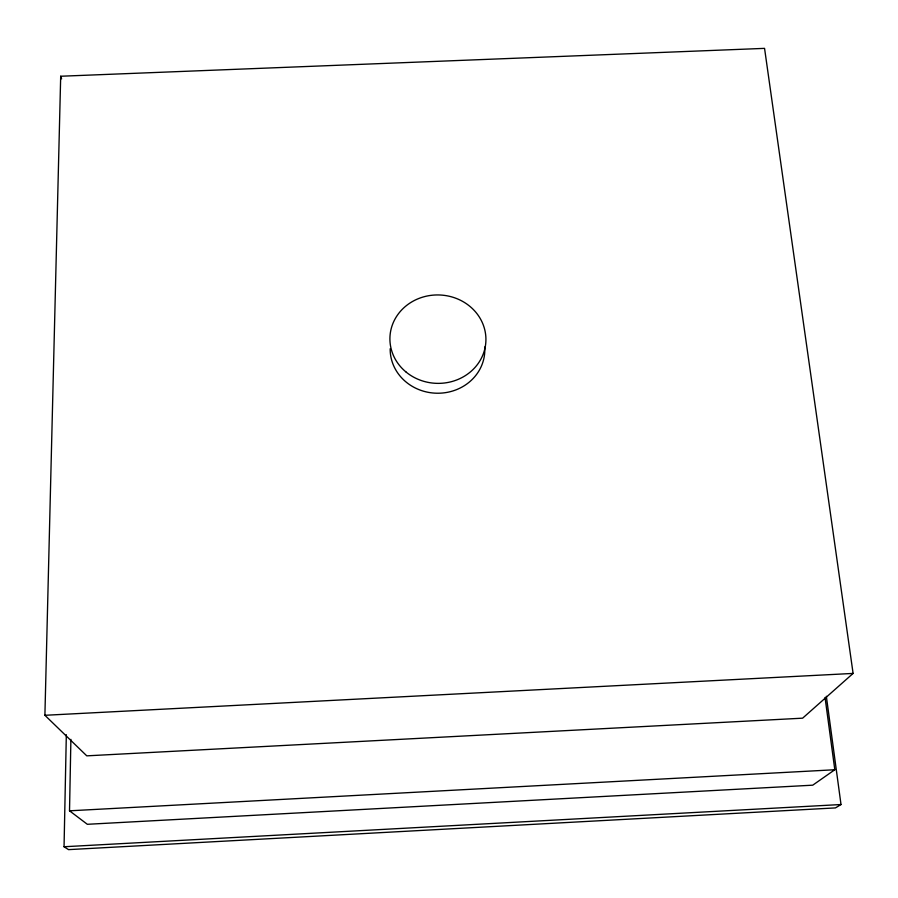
<?xml version="1.0" encoding="UTF-8"?>
<svg xmlns="http://www.w3.org/2000/svg" width="898" height="898" viewBox="0 0 898 898"><rect width="100%" height="100%" fill="white"/><g stroke="black" fill="none" stroke-linecap="round" stroke-linejoin="round"><path stroke-width="1.35" d="M825.049 697.499L834.814 769.743L812.735 785.178L87.342 824.297L69.516 810.815L70.897 739.368M826.34 696.276L841.011 804.529L835.454 807.908L68.54 849.631L64.05 846.747L66.329 734.699M44.9 715.291L60.694 76.24L764.557 48.369L853.1 673.421L802.621 718.175L86.78 755.847L44.9 715.291L853.1 673.421M69.516 810.815L834.814 769.743M64.05 846.747L841.011 804.529M60.694 76.24L61.614 78.856M484.718 346.998A47.325 43.665 2.3 0 1 438.74 393.223A47.325 43.665 2.3 0 1 390.181 348.738M406.244 372.187A48.009 44.204 2.3 0 0 484.999 348.087A48.009 44.204 2.3 0 0 422.498 297.193A48.009 44.204 2.3 0 0 406.244 372.187"/></g></svg>
